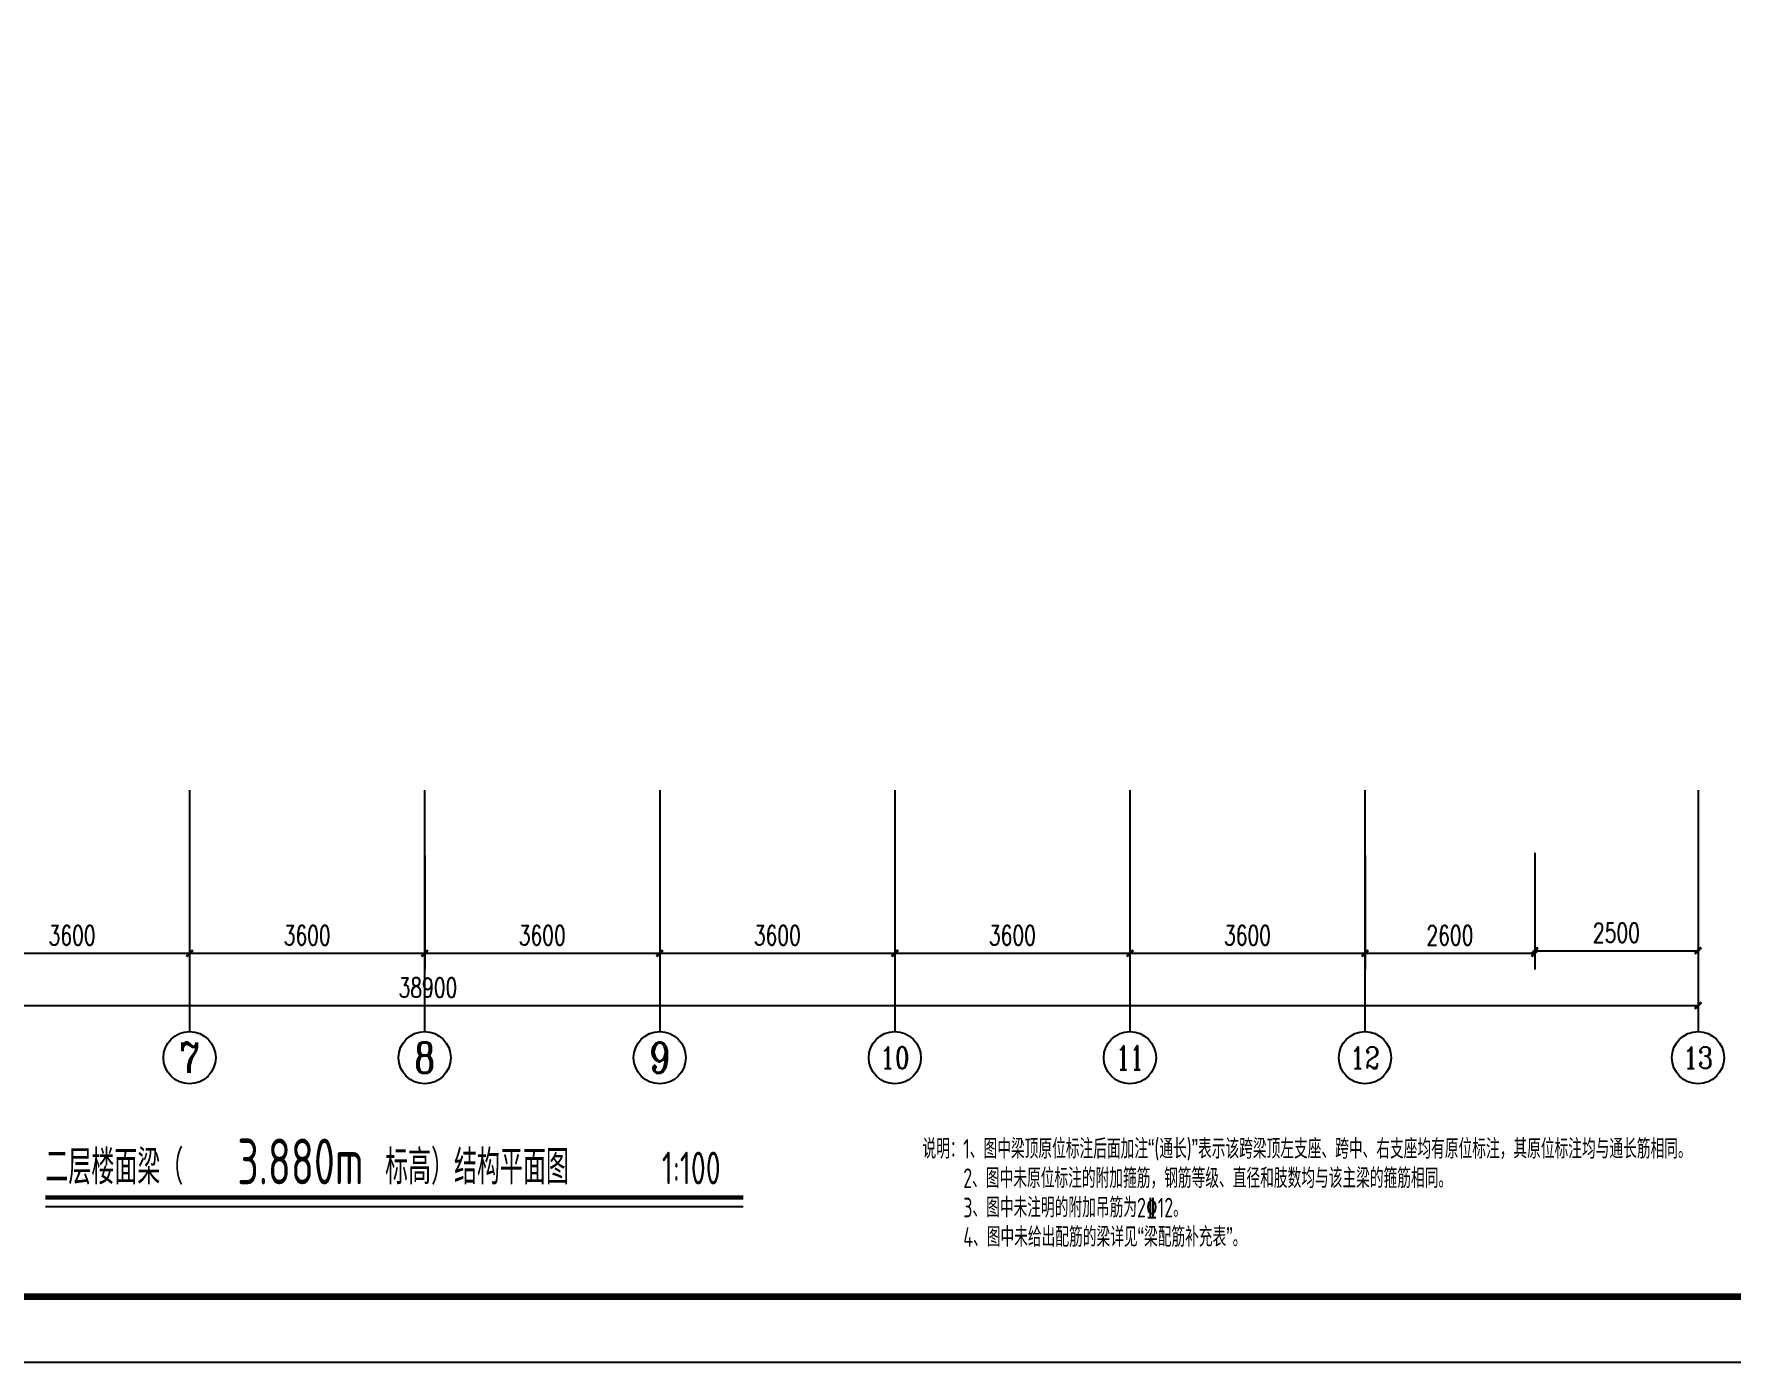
# Model space of a CAD drawing. Extents: x 1051052 to 1482120, y -981644 to -673261.
# Drawn here: x 1182216 to 1208206, y -981644 to -961304 of the extents above; entities that cross this region are included whole.
import ezdxf
from ezdxf.enums import TextEntityAlignment as Align

# ---------------------------------------------------------------- set-up
doc = ezdxf.new("R2010")
doc.units = 0
doc.header["$LTSCALE"] = 1000
doc.header["$MEASUREMENT"] = 0
for name, color, linetype in [('AXIS', 3, 'Continuous'), ('AXIS_TEXT', 7, 'Continuous'), ('DIM_SYMB', 3, 'Continuous'), ('PUB_TEXT', 7, 'Continuous'), ('TK', 142, 'Continuous'), ('填充', 8, 'Continuous')]:
    doc.layers.add(name, color=color, linetype=linetype)
doc.layers.add('TITLE', color=7, linetype='Continuous', lineweight=25)
doc.styles.add('_TCH_AXIS', font='COMPLEX', dxfattribs={"bigfont": 'GBCBIG'})
doc.styles.add('_TCH_DIM_T3', font='SIMPLEX', dxfattribs={"width": 0.705882, "bigfont": 'GBCBIG'})
doc.styles.add('COMPLEX', font='COMPLEX')
doc.styles.add('FromPkpm', font='Pkpmeng', dxfattribs={"width": 0.7, "bigfont": 'hztxt'})
doc.styles.get("Standard").update_dxf_attribs({"font": 'tssdeng.shx', "width": 0.7, "bigfont": '0hztxt.shx'})
doc.dimstyles.new('_TCH_ARCH&&100', dxfattribs={"dimtxt": 297.5, "dimasz": 100, "dimexe": 250, "dimexo": 300, "dimgap": 126.25, "dimtad": 1, "dimdec": 0, "dimzin": 0, "dimdsep": 46, "dimtxsty": '_TCH_DIM_T3', "dimblk": 'ARCHTICK', "dimcen": 0.09, "dimclrt": 7, "dimazin": 2, "dimtfac": 1, "dimtdec": 0, "dimtix": 1, "dimtmove": 2, "dimatfit": 3, "dimfxl": 0, "dimtolj": 1, "dimtzin": 0, "dimarcsym": 0})

# ---------------------------------------------------------------- blocks, each defined once
blk = doc.blocks.new('_ArchTick')
at = {"color": 0, "linetype": 'ByBlock', "const_width": 0.4}
blk.add_lwpolyline([(-0.5, -0.5), (0.5, 0.5)], dxfattribs=at)
blk = doc.blocks.new('*D193')
at = {"layer": 'AXIS', "color": 0, "lineweight": -2, "transparency": 16777216}
for p, q in [((1181000, -973884), (1181000, -975634)), ((1184600, -973884), (1184600, -975634)), ((1181000, -975384), (1184600, -975384))]:
    blk.add_line(p, q, dxfattribs=at)
at = {"layer": 'Defpoints', "color": 0, "transparency": 16777216}
for p in [(1181000, -972884), (1184600, -972884), (1184600, -975384)]:
    blk.add_point(p, dxfattribs=at)
at = {"layer": 'AXIS', "color": 0, "lineweight": -2, "transparency": 16777216, "xscale": 100, "yscale": 100, "zscale": 100, "rotation": 180}
blk.add_blockref('_ArchTick', (1181000, -975384), dxfattribs=at)
at = {"layer": 'AXIS', "color": 0, "lineweight": -2, "transparency": 16777216, "xscale": 100, "yscale": 100, "zscale": 100}
blk.add_blockref('_ArchTick', (1184600, -975384), dxfattribs=at)
at = {"layer": 'AXIS', "color": 7, "transparency": 16777216, "insert": (1182800, -975109), "char_height": 297.5, "attachment_point": 5, "style": '_TCH_DIM_T3'}
blk.add_mtext('\\A1;3600', dxfattribs=at)
blk = doc.blocks.new('*D194')
at = {"layer": 'AXIS', "color": 0, "lineweight": -2, "transparency": 16777216}
for p, q in [((1184600, -973884), (1184600, -975634)), ((1188200, -973884), (1188200, -975634)), ((1184600, -975384), (1188200, -975384))]:
    blk.add_line(p, q, dxfattribs=at)
at = {"layer": 'Defpoints', "color": 0, "transparency": 16777216}
for p in [(1184600, -972884), (1188200, -972884), (1188200, -975384)]:
    blk.add_point(p, dxfattribs=at)
at = {"layer": 'AXIS', "color": 0, "lineweight": -2, "transparency": 16777216, "xscale": 100, "yscale": 100, "zscale": 100, "rotation": 180}
blk.add_blockref('_ArchTick', (1184600, -975384), dxfattribs=at)
at = {"layer": 'AXIS', "color": 0, "lineweight": -2, "transparency": 16777216, "xscale": 100, "yscale": 100, "zscale": 100}
blk.add_blockref('_ArchTick', (1188200, -975384), dxfattribs=at)
at = {"layer": 'AXIS', "color": 7, "transparency": 16777216, "insert": (1186400, -975109), "char_height": 297.5, "attachment_point": 5, "style": '_TCH_DIM_T3'}
blk.add_mtext('\\A1;3600', dxfattribs=at)
blk = doc.blocks.new('*D195')
at = {"layer": 'AXIS', "color": 0, "lineweight": -2, "transparency": 16777216}
for p, q in [((1188200, -973884), (1188200, -975634)), ((1191800, -973884), (1191800, -975634)), ((1188200, -975384), (1191800, -975384))]:
    blk.add_line(p, q, dxfattribs=at)
at = {"layer": 'Defpoints', "color": 0, "transparency": 16777216}
for p in [(1188200, -972884), (1191800, -972884), (1191800, -975384)]:
    blk.add_point(p, dxfattribs=at)
at = {"layer": 'AXIS', "color": 0, "lineweight": -2, "transparency": 16777216, "xscale": 100, "yscale": 100, "zscale": 100, "rotation": 180}
blk.add_blockref('_ArchTick', (1188200, -975384), dxfattribs=at)
at = {"layer": 'AXIS', "color": 0, "lineweight": -2, "transparency": 16777216, "xscale": 100, "yscale": 100, "zscale": 100}
blk.add_blockref('_ArchTick', (1191800, -975384), dxfattribs=at)
at = {"layer": 'AXIS', "color": 7, "transparency": 16777216, "insert": (1190000, -975109), "char_height": 297.5, "attachment_point": 5, "style": '_TCH_DIM_T3'}
blk.add_mtext('\\A1;3600', dxfattribs=at)
blk = doc.blocks.new('*D196')
at = {"layer": 'AXIS', "color": 0, "lineweight": -2, "transparency": 16777216}
for p, q in [((1191800, -973884), (1191800, -975634)), ((1195400, -973884), (1195400, -975634)), ((1191800, -975384), (1195400, -975384))]:
    blk.add_line(p, q, dxfattribs=at)
at = {"layer": 'Defpoints', "color": 0, "transparency": 16777216}
for p in [(1191800, -972884), (1195400, -972884), (1195400, -975384)]:
    blk.add_point(p, dxfattribs=at)
at = {"layer": 'AXIS', "color": 0, "lineweight": -2, "transparency": 16777216, "xscale": 100, "yscale": 100, "zscale": 100, "rotation": 180}
blk.add_blockref('_ArchTick', (1191800, -975384), dxfattribs=at)
at = {"layer": 'AXIS', "color": 0, "lineweight": -2, "transparency": 16777216, "xscale": 100, "yscale": 100, "zscale": 100}
blk.add_blockref('_ArchTick', (1195400, -975384), dxfattribs=at)
at = {"layer": 'AXIS', "color": 7, "transparency": 16777216, "insert": (1193600, -975109), "char_height": 297.5, "attachment_point": 5, "style": '_TCH_DIM_T3'}
blk.add_mtext('\\A1;3600', dxfattribs=at)
blk = doc.blocks.new('*D197')
at = {"layer": 'AXIS', "color": 0, "lineweight": -2, "transparency": 16777216}
for p, q in [((1195400, -973884), (1195400, -975634)), ((1199000, -973884), (1199000, -975634)), ((1195400, -975384), (1199000, -975384))]:
    blk.add_line(p, q, dxfattribs=at)
at = {"layer": 'Defpoints', "color": 0, "transparency": 16777216}
for p in [(1195400, -972884), (1199000, -972884), (1199000, -975384)]:
    blk.add_point(p, dxfattribs=at)
at = {"layer": 'AXIS', "color": 0, "lineweight": -2, "transparency": 16777216, "xscale": 100, "yscale": 100, "zscale": 100, "rotation": 180}
blk.add_blockref('_ArchTick', (1195400, -975384), dxfattribs=at)
at = {"layer": 'AXIS', "color": 0, "lineweight": -2, "transparency": 16777216, "xscale": 100, "yscale": 100, "zscale": 100}
blk.add_blockref('_ArchTick', (1199000, -975384), dxfattribs=at)
at = {"layer": 'AXIS', "color": 7, "transparency": 16777216, "insert": (1197200, -975109), "char_height": 297.5, "attachment_point": 5, "style": '_TCH_DIM_T3'}
blk.add_mtext('\\A1;3600', dxfattribs=at)
blk = doc.blocks.new('*D198')
at = {"layer": 'AXIS', "color": 0, "lineweight": -2, "transparency": 16777216}
for p, q in [((1199000, -973884), (1199000, -975634)), ((1202600, -973884), (1202600, -975634)), ((1199000, -975384), (1202600, -975384))]:
    blk.add_line(p, q, dxfattribs=at)
at = {"layer": 'Defpoints', "color": 0, "transparency": 16777216}
for p in [(1199000, -972884), (1202600, -972884), (1202600, -975384)]:
    blk.add_point(p, dxfattribs=at)
at = {"layer": 'AXIS', "color": 0, "lineweight": -2, "transparency": 16777216, "xscale": 100, "yscale": 100, "zscale": 100, "rotation": 180}
blk.add_blockref('_ArchTick', (1199000, -975384), dxfattribs=at)
at = {"layer": 'AXIS', "color": 0, "lineweight": -2, "transparency": 16777216, "xscale": 100, "yscale": 100, "zscale": 100}
blk.add_blockref('_ArchTick', (1202600, -975384), dxfattribs=at)
at = {"layer": 'AXIS', "color": 7, "transparency": 16777216, "insert": (1200800, -975109), "char_height": 297.5, "attachment_point": 5, "style": '_TCH_DIM_T3'}
blk.add_mtext('\\A1;3600', dxfattribs=at)
blk = doc.blocks.new('*D199')
at = {"layer": 'AXIS', "color": 0, "lineweight": -2, "transparency": 16777216}
for p, q in [((1168800, -974684), (1168800, -976434)), ((1207700, -974684), (1207700, -976434)), ((1168800, -976184), (1207700, -976184))]:
    blk.add_line(p, q, dxfattribs=at)
at = {"layer": 'Defpoints', "color": 0, "transparency": 16777216}
for p in [(1168800, -972884), (1207700, -972884), (1207700, -976184)]:
    blk.add_point(p, dxfattribs=at)
at = {"layer": 'AXIS', "color": 0, "lineweight": -2, "transparency": 16777216, "xscale": 100, "yscale": 100, "zscale": 100, "rotation": 180}
blk.add_blockref('_ArchTick', (1168800, -976184), dxfattribs=at)
at = {"layer": 'AXIS', "color": 0, "lineweight": -2, "transparency": 16777216, "xscale": 100, "yscale": 100, "zscale": 100}
blk.add_blockref('_ArchTick', (1207700, -976184), dxfattribs=at)
at = {"layer": 'AXIS', "color": 7, "transparency": 16777216, "insert": (1188250, -975909), "char_height": 297.5, "attachment_point": 5, "style": '_TCH_DIM_T3'}
blk.add_mtext('\\A1;38900', dxfattribs=at)
blk = doc.blocks.new('_AXISO')
blk.add_circle((0, 0), 0.5)
at = {"layer": 'AXIS_TEXT', "style": 'COMPLEX', "width": 1.041667}
blk.add_attdef('A', text='', height=0.56, dxfattribs=at).set_placement((-0.25, -0.28), (0.25, -0.28), align=Align.FIT)
blk = doc.blocks.new('*D205')
at = {"layer": 'AXIS', "color": 0, "lineweight": -2, "transparency": 16777216}
for p, q in [((1202600, -973884), (1202600, -975634)), ((1205200, -973884), (1205200, -975634)), ((1202600, -975384), (1205200, -975384))]:
    blk.add_line(p, q, dxfattribs=at)
at = {"layer": 'Defpoints', "color": 0, "transparency": 16777216}
for p in [(1202600, -972884), (1205200, -972949), (1205200, -975384)]:
    blk.add_point(p, dxfattribs=at)
at = {"layer": 'AXIS', "color": 0, "lineweight": -2, "transparency": 16777216, "xscale": 100, "yscale": 100, "zscale": 100, "rotation": 180}
blk.add_blockref('_ArchTick', (1202600, -975384), dxfattribs=at)
at = {"layer": 'AXIS', "color": 0, "lineweight": -2, "transparency": 16777216, "xscale": 100, "yscale": 100, "zscale": 100}
blk.add_blockref('_ArchTick', (1205200, -975384), dxfattribs=at)
at = {"layer": 'AXIS', "color": 7, "transparency": 16777216, "insert": (1203900, -975109), "char_height": 297.5, "attachment_point": 5, "style": '_TCH_DIM_T3'}
blk.add_mtext('\\A1;2600', dxfattribs=at)
blk = doc.blocks.new('*D211')
at = {"layer": 'AXIS', "color": 0, "lineweight": -2, "transparency": 16777216}
for p, q in [((1205200, -973844), (1205200, -975594)), ((1207700, -973844), (1207700, -975594)), ((1205200, -975344), (1207700, -975344))]:
    blk.add_line(p, q, dxfattribs=at)
at = {"layer": 'Defpoints', "color": 0, "transparency": 16777216}
for p in [(1205200, -972949), (1207700, -973376), (1207700, -975344)]:
    blk.add_point(p, dxfattribs=at)
at = {"layer": 'AXIS', "color": 0, "lineweight": -2, "transparency": 16777216, "xscale": 100, "yscale": 100, "zscale": 100, "rotation": 180}
blk.add_blockref('_ArchTick', (1205200, -975344), dxfattribs=at)
at = {"layer": 'AXIS', "color": 0, "lineweight": -2, "transparency": 16777216, "xscale": 100, "yscale": 100, "zscale": 100}
blk.add_blockref('_ArchTick', (1207700, -975344), dxfattribs=at)
at = {"layer": 'AXIS', "color": 7, "transparency": 16777216, "insert": (1206450, -975069), "char_height": 297.5, "attachment_point": 5, "style": '_TCH_DIM_T3'}
blk.add_mtext('\\A1;2500', dxfattribs=at)
blk = doc.blocks.new('A2K')
at = {"layer": 'TK'}
blk.add_lwpolyline([(0, 0), (59400, 0), (59400, 42000), (0, 42000)], close=True, dxfattribs=at)
at = {"layer": 'TK', "const_width": 100}
blk.add_lwpolyline([(2500, 1000), (58400, 1000), (58400, 41000), (2500, 41000)], close=True, dxfattribs=at)

msp = doc.modelspace()

# ---------------------------------------------------------------- linework, layer by layer
at = {"layer": 'AXIS'}
for p, q in [((1184599.508, -972884.341), (1184599.508, -976583.002)), ((1188199.508, -972884.341), (1188199.508, -976583.002)), ((1191799.508, -972884.341), (1191799.508, -976583.002)), ((1195399.508, -972884.341), (1195399.508, -976583.002)), ((1198999.508, -972884.341), (1198999.508, -976583.002)), ((1202599.508, -972884.341), (1202599.508, -976583.002)), ((1207699.508, -972884.341), (1207699.508, -976583.002))]:
    msp.add_line(p, q, dxfattribs=at)
at = {"layer": 'DIM_SYMB', "const_width": 70}
msp.add_lwpolyline([(1182391.688, -979123.114), (1193077.142, -979123.114)], dxfattribs=at)
at = {"layer": 'DIM_SYMB'}
msp.add_lwpolyline([(1182391.688, -979263.114), (1193077.142, -979263.114)], dxfattribs=at)

# ---------------------------------------------------------------- block references
at = {"layer": 'AXIS'}
ref = msp.add_blockref('_AXISO', (1184599.508, -976983.002), dxfattribs=dict(at, xscale=800, yscale=800, zscale=800))
ref.add_attrib('A', '7', dxfattribs={"layer": 'AXIS_TEXT', "height": 465.948, "style": '_TCH_AXIS'}).set_placement((1184444.192, -977215.976), (1184754.824, -977215.976), align=Align.FIT)
ref = msp.add_blockref('_AXISO', (1188199.508, -976983.002), dxfattribs=dict(at, xscale=800, yscale=800, zscale=800))
ref.add_attrib('A', '8', dxfattribs={"layer": 'AXIS_TEXT', "height": 465.948, "style": '_TCH_AXIS'}).set_placement((1188044.192, -977215.976), (1188354.824, -977215.976), align=Align.FIT)
ref = msp.add_blockref('_AXISO', (1191799.508, -976983.002), dxfattribs=dict(at, xscale=800, yscale=800, zscale=800))
ref.add_attrib('A', '9', dxfattribs={"layer": 'AXIS_TEXT', "height": 465.948, "style": '_TCH_AXIS'}).set_placement((1191644.192, -977215.976), (1191954.824, -977215.976), align=Align.FIT)
ref = msp.add_blockref('_AXISO', (1195399.508, -976983.002), dxfattribs=dict(at, xscale=800, yscale=800, zscale=800))
ref.add_attrib('A', '10', dxfattribs={"layer": 'AXIS_TEXT', "height": 328.4455, "style": '_TCH_AXIS'}).set_placement((1195172.724, -977147.224), (1195626.292, -977147.224), align=Align.FIT)
ref = msp.add_blockref('_AXISO', (1198999.508, -976983.002), dxfattribs=dict(at, xscale=800, yscale=800, zscale=800))
ref.add_attrib('A', '11', dxfattribs={"layer": 'AXIS_TEXT', "height": 368.7626, "style": '_TCH_AXIS'}).set_placement((1198788.787, -977167.383), (1199210.23, -977167.383), align=Align.FIT)
ref = msp.add_blockref('_AXISO', (1202599.508, -976983.002), dxfattribs=dict(at, xscale=800, yscale=800, zscale=800))
ref.add_attrib('A', '12', dxfattribs={"layer": 'AXIS_TEXT', "height": 328.4455, "style": '_TCH_AXIS'}).set_placement((1202372.724, -977147.224), (1202826.292, -977147.224), align=Align.FIT)
ref = msp.add_blockref('_AXISO', (1207699.508, -976983.002), dxfattribs=dict(at, xscale=800, yscale=800, zscale=800))
ref.add_attrib('A', '13', dxfattribs={"layer": 'AXIS_TEXT', "height": 328.4455, "style": '_TCH_AXIS'}).set_placement((1207472.724, -977147.224), (1207926.292, -977147.224), align=Align.FIT)
at = {"layer": '填充'}
msp.add_blockref('A2K', (1161997.337, -981643.929), dxfattribs=at)

# ---------------------------------------------------------------- texts
at = {"layer": 'PUB_TEXT', "color": 7, "width": 0.7}
for s, height, p in [('3.880m', 700, (1185331.688, -978922.484)), ('二层楼面梁（', 529.1339, (1182391.688, -978922.484)), ('标高）结构平面图', 529.1339, (1187593.226, -978922.484)), ('1:100', 500, (1191832.911, -978922.484))]:
    msp.add_text(s, height=height, dxfattribs=at).set_placement(p)
at = {"layer": 'TITLE', "style": 'FromPkpm', "width": 0.7}
for s, p in [('说明：', (1195823.856, -978228.181)), ('1、图中梁顶原位标注后面加注“(通长)”表示该跨梁顶左支座、跨中、右支座均有原位标注，其原位标注均与通长筋相同。', (1196447.433, -978228.181)), ('2、图中未原位标注的附加箍筋，钢筋等级、直径和肢数均与该主梁的箍筋相同。', (1196447.433, -978678.181)), ('3、图中未注明的附加吊筋为2%%13212。', (1196447.433, -979128.181)), ('4、图中未给出配筋的梁详见“梁配筋补充表”。', (1196447.433, -979578.181))]:
    msp.add_text(s, height=300, dxfattribs=at).set_placement(p, align=Align.TOP_LEFT)

# ---------------------------------------------------------------- dimensions: what is measured, and where the dimension line sits
at = {"layer": 'AXIS'}
for p1, p2, distance, picture, middle in [((1168799.508, -972884.341), (1207699.508, -972884.341), -3300, '*D199', (1188249.508, -975909.341)), ((1180999.508, -972884.341), (1184599.508, -972884.341), -2500, '*D193', (1182799.508, -975109.341)), ((1184599.508, -972884.341), (1188199.508, -972884.341), -2500, '*D194', (1186399.508, -975109.341)), ((1188199.508, -972884.341), (1191799.508, -972884.341), -2500, '*D195', (1189999.508, -975109.341)), ((1191799.508, -972884.341), (1195399.508, -972884.341), -2500, '*D196', (1193599.508, -975109.341)), ((1195399.508, -972884.341), (1198999.508, -972884.341), -2500, '*D197', (1197199.508, -975109.341)), ((1198999.508, -972884.341), (1202599.508, -972884.341), -2500, '*D198', (1200799.508, -975109.341))]:
    dim = msp.add_aligned_dim(p1=p1, p2=p2, distance=distance, dimstyle='_TCH_ARCH&&100', dxfattribs=at)
    dim.commit()
    dim.dimension.update_dxf_attribs({"geometry": picture, "text_midpoint": middle})
for base, p1, p2, picture, middle in [((1205199.508, -975384.341), (1202599.508, -972884.341), (1205199.508, -972948.607), '*D205', (1203899.508, -975109.341)), ((1207699.508, -975344.303), (1205199.508, -972948.607), (1207699.508, -973375.779), '*D211', (1206449.508, -975069.303))]:
    dim = msp.add_linear_dim(base=base, p1=p1, p2=p2, angle=180, dimstyle='_TCH_ARCH&&100', dxfattribs=at)
    dim.commit()
    dim.dimension.update_dxf_attribs({"geometry": picture, "text_midpoint": middle})

doc.saveas('drawing.dxf')
